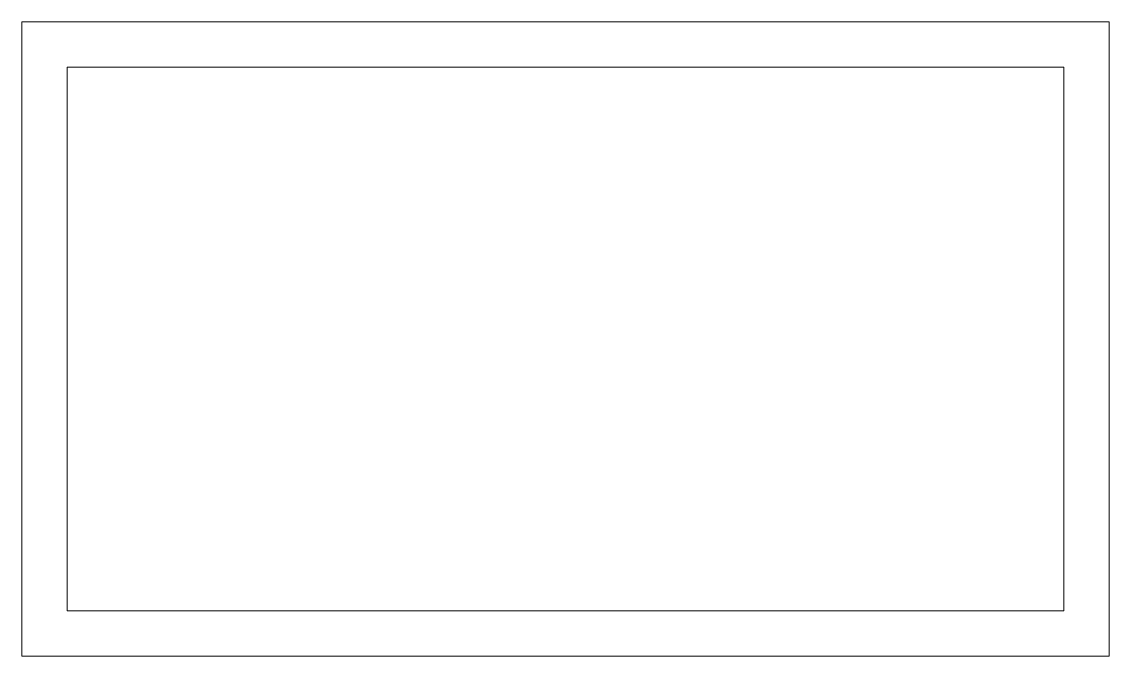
# Model space of a CAD drawing. Header units: millimetres. Extents: x -17 to -5, y 11 to 18.
import ezdxf

# ---------------------------------------------------------------- set-up
doc = ezdxf.new("R2010")
doc.units = ezdxf.units.MM

msp = doc.modelspace()

# ---------------------------------------------------------------- linework, layer by layer
at = {"color": 7, "linetype": 'Continuous', "lineweight": 15}
for p, q in [((-5, 18), (-17, 18)), ((-17, 18), (-17, 11)), ((-5, 11), (-5, 18)), ((-16.5, 17.5), (-16.5, 11.5)), ((-5.5, 17.5), (-16.5, 17.5)), ((-5.5, 11.5), (-5.5, 17.5)), ((-16.5, 11.5), (-5.5, 11.5)), ((-17, 11), (-5, 11))]:
    msp.add_line(p, q, dxfattribs=at)

doc.saveas('drawing.dxf')
